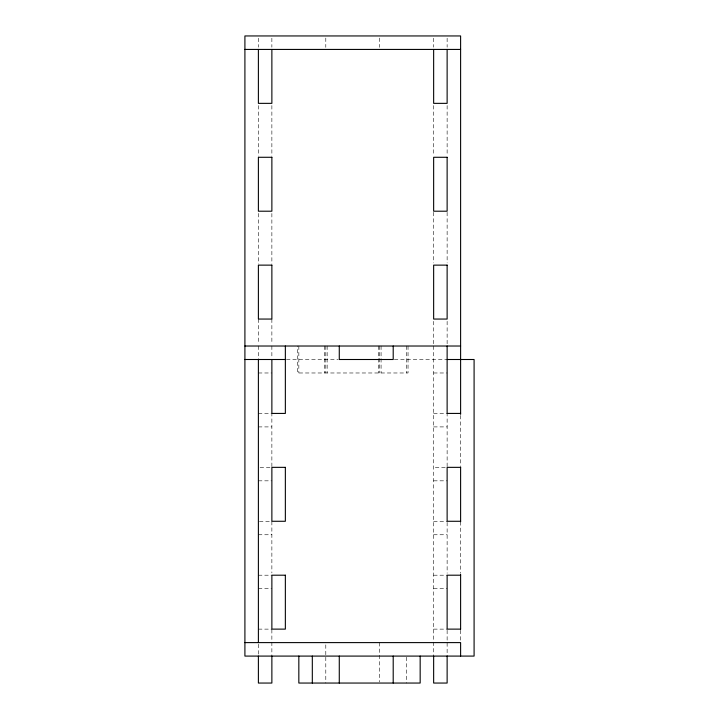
<?xml version="1.0" encoding="UTF-8"?>
<svg xmlns="http://www.w3.org/2000/svg" width="719" height="719" viewBox="0 0 719 719"><rect width="100%" height="100%" fill="white"/><g stroke="black" fill="none" stroke-linecap="round" stroke-linejoin="round"><path stroke-width="0.54" stroke-dasharray="3.6 2.7" d="M286.477 359.5L338.155 359.5M394.327 359.5L447.128 359.5M258.391 372.981L271.872 372.981M433.647 372.981L447.128 372.981M258.391 413.425L271.872 413.425L271.872 467.35L259.424 467.35M433.647 413.425L447.128 413.425L447.128 467.35L433.647 467.35M258.391 426.906L271.872 426.906M433.647 426.906L447.128 426.906M258.391 480.831L271.872 480.831M433.647 480.831L447.128 480.831M259.424 521.275L271.872 521.275L271.872 572.953M433.647 521.275L447.128 521.275M258.391 534.756L271.872 534.756M433.647 534.756L447.128 534.756M258.391 575.2L271.872 575.2M433.647 575.2L447.128 575.2M258.391 588.681L271.872 588.681M433.647 588.681L447.128 588.681M258.391 629.125L271.872 629.125M433.647 629.125L447.128 629.125M460.609 415.411L460.609 465.822M460.609 521.733L460.609 573.268M460.609 630.248L460.609 641.537M447.128 38.197L447.128 47.184M447.128 105.558L447.128 155.079M447.128 212.303L447.128 262.929M447.128 321.303L447.128 343.772M447.128 522.371L447.128 573.277M447.128 630.248L447.128 656.088M433.647 38.197L433.647 47.184M433.647 105.558L433.647 155.079M433.647 212.303L433.647 262.929M433.647 321.303L433.647 343.772M433.647 346.019L433.647 656.088M408.033 346.019L408.033 372.981L297.486 372.981L297.486 346.019M406.684 346.019L406.684 372.981M406.684 657.211L406.684 683.05M381.07 346.019L381.07 372.981M379.722 38.026L379.722 47.355M379.722 346.019L379.722 357.424M379.722 358.377L379.722 372.981M379.722 642.606L379.722 681.927M378.374 346.019L378.374 372.981M327.145 346.019L327.145 372.981M325.797 38.026L325.797 47.355M325.797 346.019L325.797 372.981M325.797 644.853L325.797 656.088M325.797 657.211L325.797 683.05M324.449 346.019L324.449 372.981M298.834 346.019L298.834 372.981M271.872 38.197L271.872 47.184M271.872 105.558L271.872 156.185M271.872 213.453L271.872 264.008M271.872 319.056L271.872 343.862M271.872 346.019L271.872 358.17M271.872 629.565L271.872 656.088M258.391 38.197L258.391 47.184M258.391 105.558L258.391 156.185M258.391 213.408L258.391 264.035M258.391 319.056L258.391 343.862M258.391 346.019L258.391 359.5M258.391 644.224L258.391 656.088"/><path stroke-width="1.08" d="M244.909 49.431L460.609 49.431M244.909 346.019L460.609 346.019M244.909 359.5L285.353 359.5M447.128 359.5L474.091 359.5L474.091 656.088L244.909 656.088L244.909 35.95L460.609 35.95L460.609 414.342M460.609 413.425L447.128 413.425L447.128 346.019M460.609 467.35L447.128 467.35L447.128 521.275L460.609 521.275M460.609 575.2L447.128 575.2L447.128 629.125L460.609 629.125M244.909 642.606L460.609 642.606L460.609 656.088M460.609 466.946L460.609 521.787M460.609 574.382L460.609 629.224M447.128 49.431L447.128 103.356L433.647 103.356L433.647 49.431M447.128 656.088L447.128 683.05L433.647 683.05L433.647 656.088M420.166 656.088L420.166 683.05L298.834 683.05L298.834 656.088M393.203 346.019L393.203 359.5L339.278 359.5L339.278 346.019M393.203 656.088L393.203 683.05M339.278 656.088L339.278 683.05M312.316 656.088L312.316 683.05M285.353 346.019L285.353 413.425L271.872 413.425L271.872 359.5M271.872 49.431L271.872 103.356L258.391 103.356L258.391 49.431M271.872 656.088L271.872 683.05L258.391 683.05L258.391 656.088M258.391 359.5L258.391 642.606M271.872 157.281L258.391 157.281L258.391 211.206L271.872 211.206L271.872 157.281M447.128 157.281L433.647 157.281L433.647 211.206L447.128 211.206L447.128 157.281M271.872 265.131L258.391 265.131L258.391 319.056L271.872 319.056L271.872 265.131M447.128 265.131L433.647 265.131L433.647 319.056L447.128 319.056L447.128 265.131M285.353 467.35L271.872 467.35L271.872 521.275L285.353 521.275L285.353 467.35M285.353 575.2L271.872 575.2L271.872 629.125L285.353 629.125L285.353 575.2"/></g></svg>
